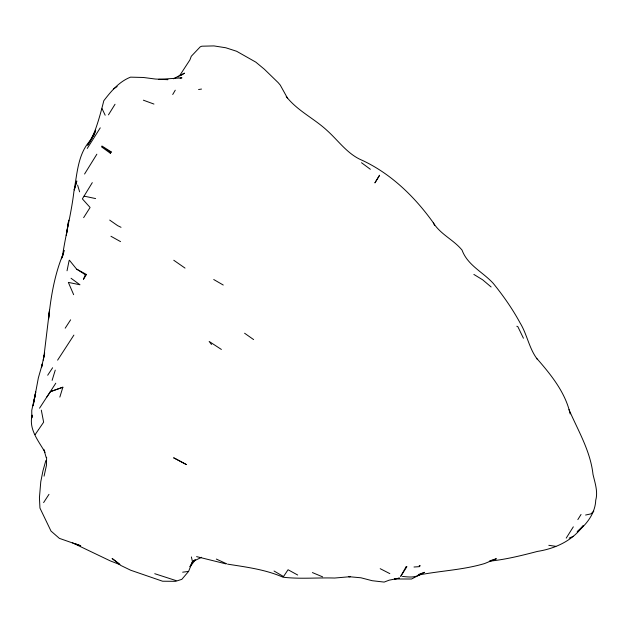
<?xml version="1.0" encoding="UTF-8"?>
<svg xmlns="http://www.w3.org/2000/svg" width="628" height="628" viewBox="0 0 628 628"><rect width="100%" height="100%" fill="white"/><g stroke="black" fill="none" stroke-linecap="round" stroke-linejoin="round"><path stroke-width="0.94" d="M46.621 457.255L46.433 465.45L44.062 476.157M31.895 417.769L32.146 415.124C28.456 429.277 38.614 440.958 45.059 452.348M33.151 405.727L38.355 377.875L42.406 363.698L41.472 367.639L43.874 356.947L49.51 310.201L48.607 318.757C50.837 296.809 54.55 274.821 62.988 254.293M89.262 142.886L87.614 145.241L95.715 130.232L91.727 138.78C97.042 126.621 100.574 113.605 103.808 100.731C111.03 91.311 119.163 81.577 130.553 77.15L143.435 77.48L155.367 79.034L167.974 79.63L163.264 79.513M577.156 531.861C586.992 524.121 595.218 513.139 595.736 500.194C598.146 491.575 594.92 482.744 592.997 474.36C590.399 450.904 578.129 430.769 568.984 409.589M34.289 399.73L35.725 391.958L31.761 410.343L31.8 417.722M33.158 405.68L35.027 395.664M43.874 356.947L44.196 355.338M43.23 360.119L44.674 352.912M67.039 270.77L69.111 260.573M63.122 254.175L62.298 257.276C65.477 235.147 71.357 213.528 73.931 191.352L76.797 180.95L74.143 189.978C77.385 172.574 77.998 153.028 91.178 139.549M45.852 460.536L42.94 470.906L40.773 481.747L39.431 497.659L39.949 508.06L51.001 531.06L59.37 538.361L80.737 545.818L74.497 543.416M59.841 397.1L62.878 387.217L50.271 391.707L39.54 408.208M52.116 380.356L55.256 370.135M63.326 253.398L64.323 250.399M61.52 258.815L63.656 252.401M119.296 563.858L112.09 558.465L120.694 565.396L130.671 570.224L162.581 581.222L175.612 581.324L181.83 579.338L188.588 571.417L192.49 561.683L195.112 559.721M94.176 134.408L95.252 131.762M85.345 274.758L83.43 279.319L86.483 274.507L76.852 269.247L85.345 274.758L86.483 274.507M93.509 136.15L94.687 133.615M110.771 152.314L101.438 146.771L110.324 153.232L111.172 151.866L101.917 145.994M189.954 566.652L192.49 561.683L201.619 557.287M89.812 142.101L91.248 139.612M172.716 94.514L175.259 90.197M115.034 104.256L108.463 114.846M92.292 182.638L82.37 198.88L90.102 207.483L83.642 217.649M96.861 154.205L84.568 174.027M110.324 153.232L111.172 151.866M406.449 567.398L406.19 566.574L400.688 576.402L406.92 566.637M573.325 526.821L566.221 538.125M577.839 519.599L581.041 514.465M87.253 148.428L100.26 127.829M73.892 335.101L57.611 360.158M65.194 328.193L70.634 319.817M55.782 383.213L50.271 391.707L62.878 387.217M43.607 502.596L48.992 494.322M47.689 375.238L52.619 367.757M39.03 428.94L43.63 422.189L41.322 410.147M46.708 397.194L50.562 391.589M35.129 434.615L38.708 429.403M190.096 566.731L195.206 559.988M489.283 561.197C505.634 559.556 521.609 555.545 537.466 551.408C555.254 548.589 572.485 540.763 583.2 525.73L577.768 531.155M178.069 77.087L180.087 74.96L189.907 59.919L191.289 56.261L200.269 46.81L201.816 46.205L213.944 45.915L225.829 47.775L236.654 51.284L255.824 62.141L264.341 69.206L278.22 82.684L280.253 85.094L287.608 98.368M593.798 511.176L590.924 513.885L585.594 515.031M113.66 88.846L117.169 86.546M180.55 75.729L184.499 73.162L173.359 78.783M418.499 574.518L424.512 572.312L411.521 579.016L394.415 578.977L399.526 578.098L389.172 580.17L384.14 582.085L372.169 580.704L360.951 577.791L348.65 576.661L350.283 576.692L334.614 578.035C317.438 577.517 300.129 579.212 283.024 577.211C265.44 569.502 246.341 567.1 227.564 564.132M420.43 574.251C415.124 578.003 408.483 577.046 402.446 576.41M569.172 538.094L573.458 536.281M490.13 560.741L496.371 558.739L484.683 563.52C462.954 570.051 440.142 570.75 418.067 575.138M419.19 565.781L420.163 565.577L419.528 566.637L414.009 567.013M198.566 89.529L201.533 89.058M180.079 78.123L181.971 77.856L158.546 79.395L160.43 79.442M182.662 572.187L188.588 571.417M548.817 545.308L555.819 546.344M84.105 196.132L95.613 198.581M226.143 563.928L196.595 556.62M176.091 580.61L154.747 573.702M143.372 100.19L153.954 104.067M516.797 326.246L517.825 326.623L523.43 338.225M119.87 564.596L110.269 560.89L72.573 542.851M312.391 572.571L322.604 576.842M216.315 559.069L226.331 563.669M121.031 227.305L117.64 225.648L109.704 220.083M380.199 568.678L389.839 573.623M297.696 575.02L288.056 569.745L283.518 576.543L274.036 571.017M110.944 236.269L120.537 241.615M213.724 279.523L223.254 285.034M473.865 274.428L482.642 279.805L491.12 286.965M221.386 349.443L209.163 341.451L211.495 344.482M173.775 260.259L185.024 268.093M244.598 333.233L253.618 339.591M71.035 278.267L79.968 284.774L68.35 282.388L73.657 294.681M361.493 162.707L370.339 169.27M286.235 96.484C297.444 110.897 314.275 118.496 327.321 130.734C338.806 141.08 347.779 154.519 362.654 160.517C391.55 174.152 414.904 197.019 433.296 222.728C440.432 234.432 453.589 239.708 462.059 250.132C467.593 265.275 482.908 272.057 493.215 283.33C503.248 295.702 512.44 308.811 520.039 322.823C526.923 334.002 528.847 347.347 536.485 358.125L537.089 359.09M536.642 358.274C550.827 374.539 565.388 392.312 570.169 413.93M69.37 260.18L76.726 269.263M433.296 222.728L434.6 225.326M102.081 108.707L105.174 115.222M79.63 191.838L77.597 185.087M43.858 449.303L46.174 457.561M191.383 556.942L192.49 561.683M68.059 224.282L66.293 235.382L68.727 220.161L68.059 224.282M379.54 175.291L374.963 182.795L379.54 175.291M176.711 459.358L173.603 457.788L186.367 464.555L176.711 459.358"/></g></svg>
